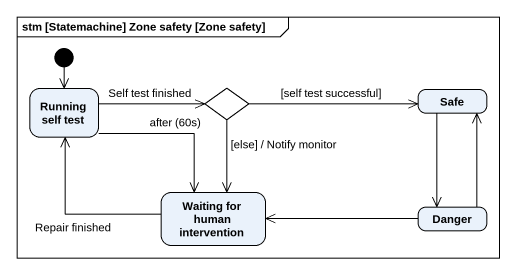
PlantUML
@startuml
mainframe stm [Statemachine] Zone safety [Zone safety]
hide empty description
state "Running self test" as Running_self_test
state choice1 <<choice>>
state Safe
state "Waiting for human intervention" as Waiting_for_human
state Danger
[*] --> Running_self_test
Running_self_test -right-> choice1 : Self test finished
Running_self_test --> Waiting_for_human : after (60s)
choice1 -right-> Safe : [self test successful]
choice1 --> Waiting_for_human : [else] / Notify monitor
Safe --> Danger
Waiting_for_human -up-> Running_self_test : Repair finished
Danger -up-> Safe
Danger -left-> Waiting_for_human
@enduml
